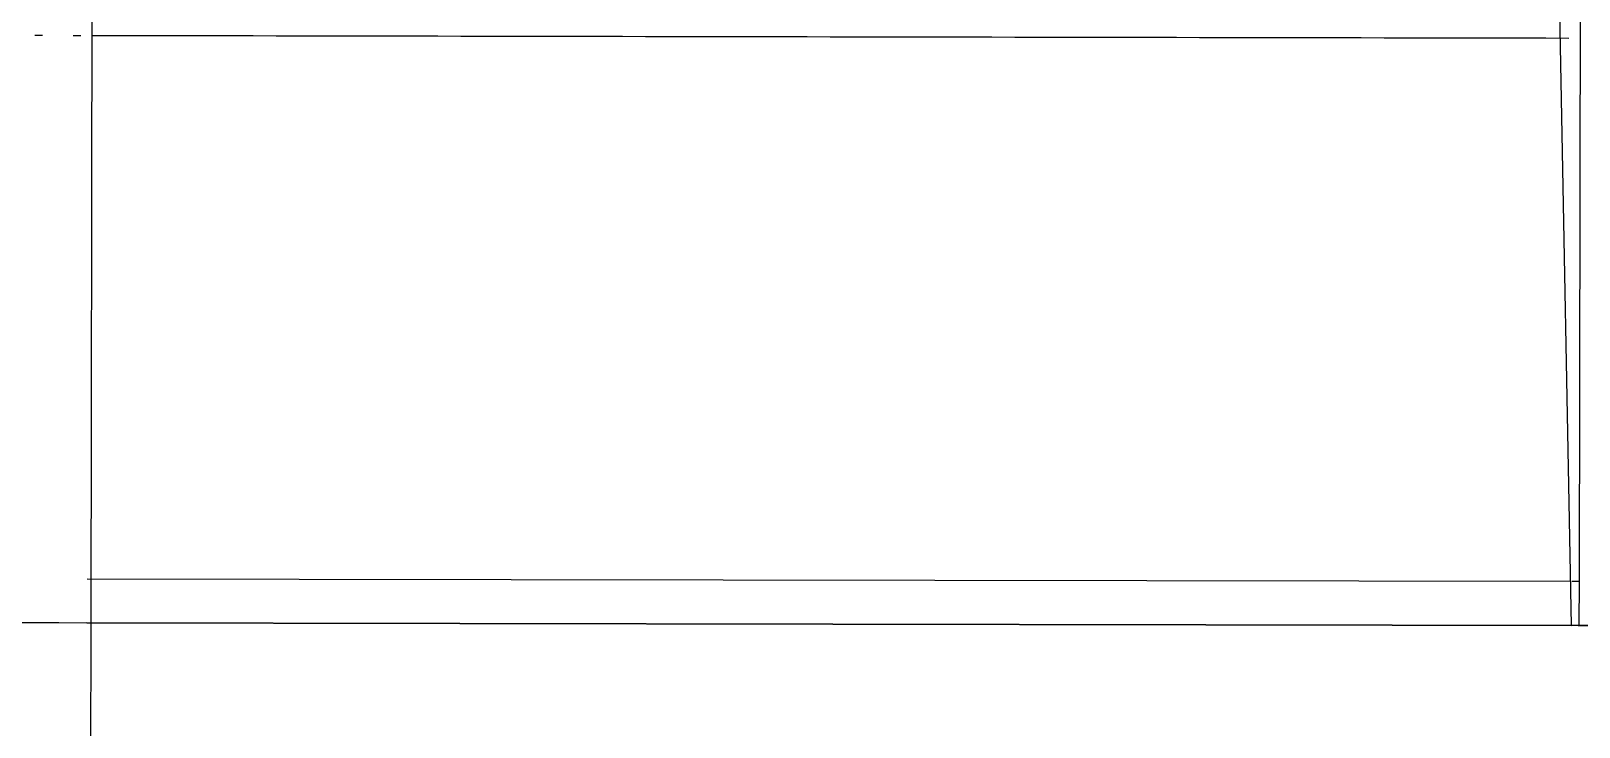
# Model space of a CAD drawing. Header units: metres. Extents: x -354 to -91, y 3 to 562.
# Drawn here: x -220.953 to -220.426, y 509.217 to 509.454 of the extents above; entities that cross this region are included whole.
import ezdxf

# ---------------------------------------------------------------- set-up
doc = ezdxf.new("R2010")
doc.units = ezdxf.units.M
doc.layers.add('A-GENM', color=7, linetype='Continuous', lineweight=25)

# ---------------------------------------------------------------- blocks, each defined once
blk = doc.blocks.new('T2DPAA-T2D-C3S-RW-M2D-100010_dwg-40802999-DRG-2873034 - CONSTRUCTION SEQUENCE STAGE A8')
at = {"color": 254, "lineweight": 25, "true_color": 0xdedede}
for p, q in [((27.39131, -643.30515), (27.26169, -642.81391)), ((27.39497, -643.31902), (27.39131, -643.30515))]:
    blk.add_line(p, q, dxfattribs=at)
blk = doc.blocks.new('T2DPAA-T2D-PWC-RW-M2D-100010_RoadDesign_rvt-1-DRG-2873034 - CONSTRUCTION SEQUENCE STAGE A8')
at = {"color": 254, "lineweight": 25, "true_color": 0xd0d0d0, "rotation": 75.11694444444437}
blk.add_blockref('T2DPAA-T2D-C3S-RW-M2D-100010_dwg-40802999-DRG-2873034 - CONSTRUCTION SEQUENCE STAGE A8', (-1722.33704, 648.01046), dxfattribs=at)
blk = doc.blocks.new('CappingBeam_RS39A_CB04 - CappingBeam_RS39A_CB04-57951987-DRG-2873034 - CONSTRUCTION SEQUENCE STAGE A8')
at = {"layer": 'A-GENM', "color": 9, "true_color": 0xbebebe}
for points in [[(111.34442, -11.74958), (111.34465, -11.75045), (111.34487, -11.75131), (111.3451, -11.75218)], [(111.34776, -11.76226), (111.34799, -11.76311), (111.34821, -11.76396), (111.34843, -11.7648)], [(111.34937, -11.76834), (111.39215, -11.93049), (111.43494, -12.09264), (111.47772, -12.25479)]]:
    blk.add_open_spline(points, degree=3, dxfattribs=at)
at = {"layer": 'A-GENM', "color": 253, "true_color": 0xa3a3a3}
for points in [[(111.34442, -11.74958), (111.34465, -11.75045), (111.34487, -11.75131), (111.3451, -11.75218)], [(111.34776, -11.76226), (111.34799, -11.76311), (111.34821, -11.76396), (111.34843, -11.7648)], [(111.34937, -11.76834), (111.39215, -11.93049), (111.43494, -12.09264), (111.47772, -12.25479)]]:
    blk.add_open_spline(points, degree=3, dxfattribs=at)
blk = doc.blocks.new('StitchPour_RS39A_05 - StitchPour_RS39A_05-60503718-DRG-2873034 - CONSTRUCTION SEQUENCE STAGE A8')
at = {"layer": 'A-GENM', "color": 253, "true_color": 0xa3a3a3}
blk.add_open_spline([(110.3764, -8.86485), (110.46632, -9.20562), (110.66893, -9.97348), (110.97168, -11.12086), (111.18451, -11.92748), (111.28466, -12.30701)], degree=3, knots=[0.1334216, 0.1334216, 0.1334216, 0.1334216, 0.1666667, 0.2083333, 0.2453612, 0.2453612, 0.2453612, 0.2453612], dxfattribs=at)
at = {"layer": 'A-GENM', "color": 9, "true_color": 0xbebebe}
for points in [[(111.15567, -11.81816), (111.19887, -11.98191), (111.24208, -12.14565), (111.28529, -12.3094)], [(111.28529, -12.3094), (111.28661, -12.31443), (111.28794, -12.31946), (111.28927, -12.3245)]]:
    blk.add_open_spline(points, degree=3, dxfattribs=at)
at = {"layer": 'A-GENM', "color": 253, "true_color": 0xa3a3a3}
blk.add_open_spline([(111.28466, -12.30701), (111.28619, -12.31284), (111.28773, -12.31867), (111.28927, -12.3245)], degree=3, dxfattribs=at)
blk = doc.blocks.new('Barrier-Precast-MPB-03-B - Typical-63995157-DRG-2873034 - CONSTRUCTION SEQUENCE STAGE A8')
at = {"layer": 'A-GENM', "color": 253, "true_color": 0xa3a3a3}
for p, q in [((-0.23497, 3.57655), (-0.01458, 3.57652)), ((-0.01458, 3.57652), (0.00042, 3.57646)), ((-0.01458, 3.57406), (-0.01458, 3.57646)), ((0.00036, 3.06841), (0.00042, 3.57646)), ((0.00042, 3.57646), (0.00042, 3.57399)), ((0.00042, 3.57399), (-0.20856, 3.56961)), ((-0.01464, 3.06841), (-0.01458, 3.57368)), ((0, 0.01402), (0.00042, 3.57399))]:
    blk.add_line(p, q, dxfattribs=at)
blk = doc.blocks.new('Barrier-Bracket-Assembly-Type02 - bracket-67298848-DRG-2873034 - CONSTRUCTION SEQUENCE STAGE A8')
at = {"layer": 'A-GENM', "color": 253, "true_color": 0xa3a3a3}
for p, q in [((-1094.08473, 509.25276), (-1094.08431, 509.48814)), ((-1094.08545, 508.8469), (-1094.08473, 509.25275))]:
    blk.add_line(p, q, dxfattribs=at)
blk = doc.blocks.new('T2DPAA-T2D-C3S-RS-M3D-100334_rvt-1-DRG-2873034 - CONSTRUCTION SEQUENCE STAGE A8')
at = {"layer": 'A-GENM', "color": 253, "lineweight": 25, "true_color": 0xa3a3a3}
for name, p, rotation in [('CappingBeam_RS39A_CB04 - CappingBeam_RS39A_CB04-57951987-DRG-2873034 - CONSTRUCTION SEQUENCE STAGE A8', (-1134.0578, 404.8616), 75.11694444444437), ('StitchPour_RS39A_05 - StitchPour_RS39A_05-60503718-DRG-2873034 - CONSTRUCTION SEQUENCE STAGE A8', (-1134.0578, 404.8616), 75.11694444444437), ('Barrier-Precast-MPB-03-B - Typical-63995157-DRG-2873034 - CONSTRUCTION SEQUENCE STAGE A8', (-1097.15452, 509.25821), 269.9048974705374)]:
    blk.add_blockref(name, p, dxfattribs=dict(at, rotation=rotation))
blk.add_blockref('Barrier-Bracket-Assembly-Type02 - bracket-67298848-DRG-2873034 - CONSTRUCTION SEQUENCE STAGE A8', (0, 0), dxfattribs=at)

msp = doc.modelspace()

# ---------------------------------------------------------------- block references
at = {"lineweight": 5}
for name in ['T2DPAA-T2D-C3S-RS-M3D-100334_rvt-1-DRG-2873034 - CONSTRUCTION SEQUENCE STAGE A8', 'T2DPAA-T2D-PWC-RW-M2D-100010_RoadDesign_rvt-1-DRG-2873034 - CONSTRUCTION SEQUENCE STAGE A8']:
    msp.add_blockref(name, (873.15239, 0), dxfattribs=at)

doc.saveas('drawing.dxf')
